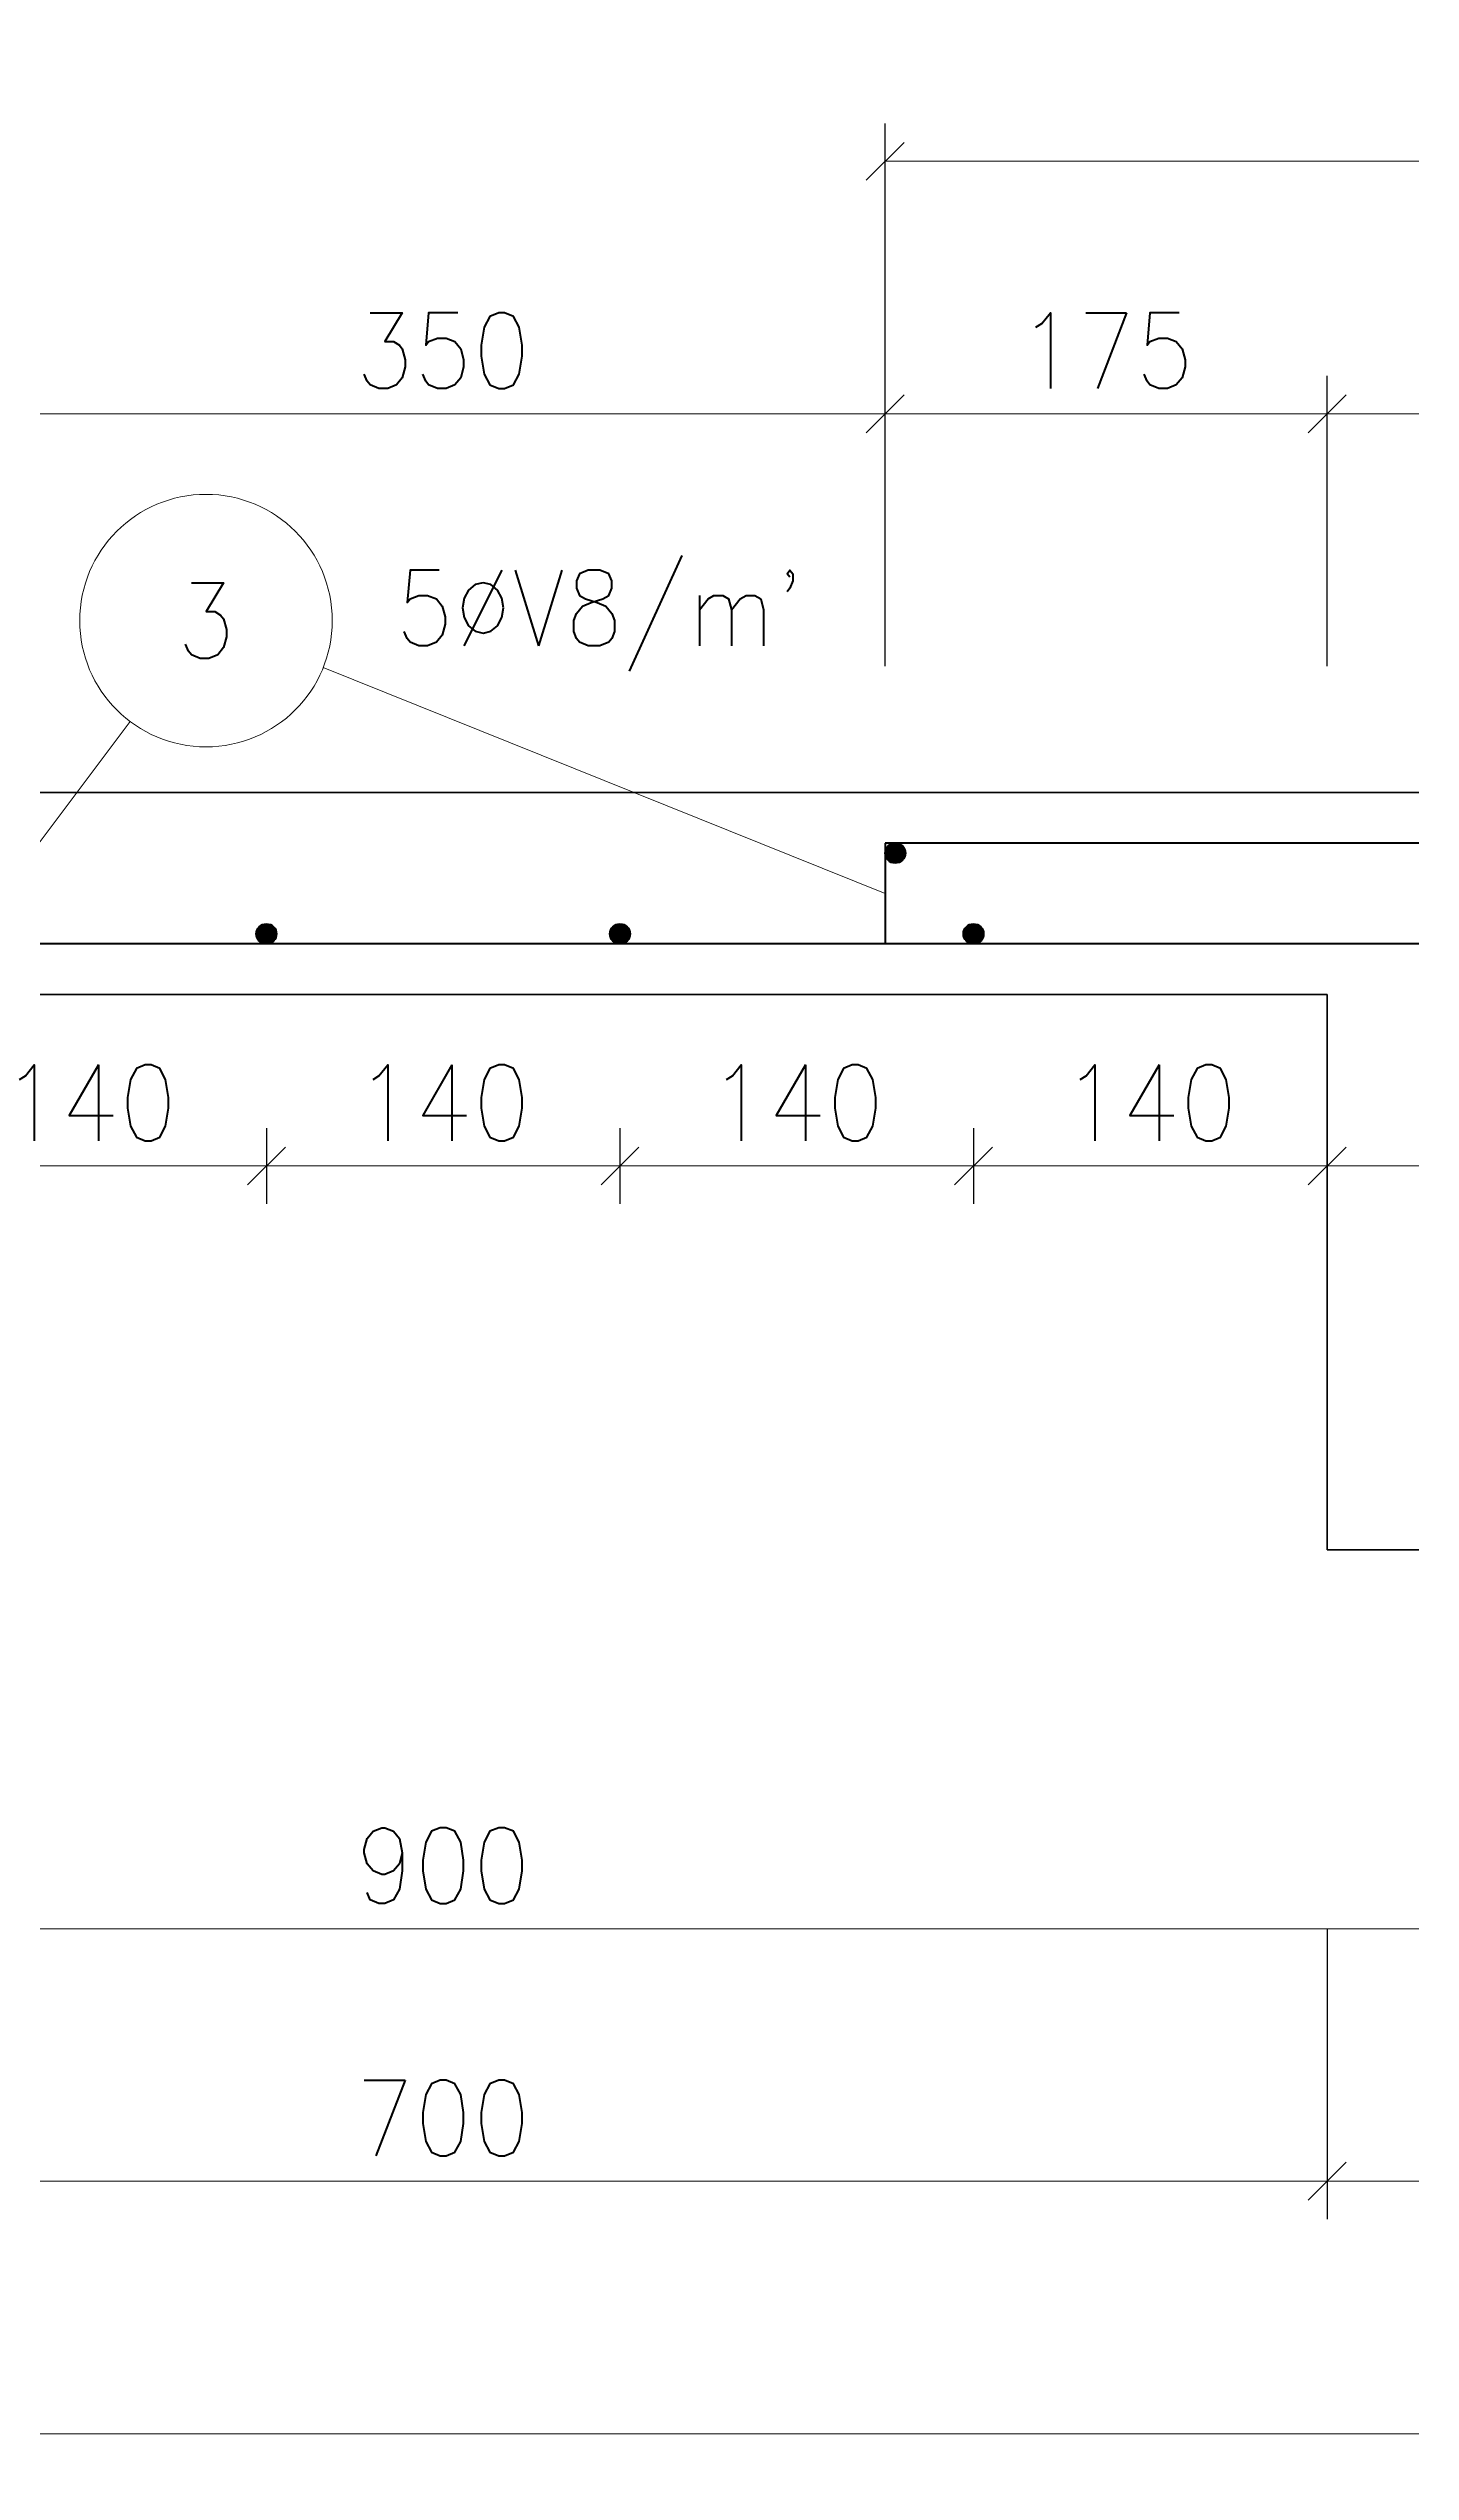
# Model space of a CAD drawing. Header units: millimetres. Extents: x 21380 to 27339, y 19466 to 22366.
# Drawn here: x 22868 to 23407, y 21406 to 22366 of the extents above; entities that cross this region are included whole.
import ezdxf

# ---------------------------------------------------------------- set-up
doc = ezdxf.new("R2010")
doc.units = ezdxf.units.MM
doc.layers.get('Defpoints').update_dxf_attribs({"color": 254})
for name, color, linetype, lineweight in [('0.18', 51, 'Continuous', 18), ('0.25', 7, 'Continuous', 25), ('0.35', 6, 'Continuous', 35), ('0.7', 30, 'Continuous', 70), ('Dimensions', 7, 'Continuous', 25)]:
    doc.layers.add(name, color=color, linetype=linetype, lineweight=lineweight)
doc.styles.add('MyTextStyle', font='romans.shx', dxfattribs={"width": 0.9})
doc.dimstyles.new('Annotative SK ext', dxfattribs={"dimscale": 0, "dimtxt": 3, "dimasz": 1.5, "dimexe": 1.5, "dimexo": 5, "dimgap": 1, "dimtad": 1, "dimdec": 0, "dimlfac": -1, "dimrnd": 5, "dimzin": 0, "dimtxsty": 'MyTextStyle', "dimblk": 'OBLIQUE', "dimcen": 1.5, "dimadec": 0, "dimazin": 0, "dimtfac": 1, "dimtdec": 0, "dimtofl": 0, "dimtmove": 0, "dimatfit": 3, "dimldrblk": 'NONE', "dimfxl": 10, "dimfxlon": 1, "dimtfillclr": 1, "dimtolj": 1, "dimtzin": 0, "dimlwd": 18, "dimarcsym": 0})
doc.dimstyles.new('Annotative SK int', dxfattribs={"dimscale": 0, "dimtxt": 3, "dimasz": 1.5, "dimexe": 1.5, "dimexo": 0, "dimgap": 1, "dimtad": 1, "dimdec": 0, "dimlfac": -1, "dimrnd": 5, "dimzin": 0, "dimtxsty": 'MyTextStyle', "dimblk": 'OBLIQUE', "dimcen": 1.5, "dimdle": 1.5, "dimadec": 0, "dimazin": 0, "dimtfac": 1, "dimtdec": 0, "dimtofl": 0, "dimtmove": 0, "dimatfit": 3, "dimldrblk": 'NONE', "dimfxl": 1.5, "dimfxlon": 1, "dimtolj": 1, "dimtzin": 0, "dimlwd": 18, "dimarcsym": 0})

# ---------------------------------------------------------------- blocks, each defined once
blk = doc.blocks.new('_Oblique')
at = {"color": 0, "linetype": 'ByBlock', "lineweight": -2}
blk.add_line((-0.5, -0.5), (0.5, 0.5), dxfattribs=at)
blk = doc.blocks.new('*D4')
at = {"layer": 'Defpoints', "color": 0, "transparency": 16777216}
for p in [(22574.35, 21771.33), (23474.35, 21771.33), (23474.35, 21621.33)]:
    blk.add_point(p, dxfattribs=at)
at = {"layer": 'Dimensions', "color": 0, "lineweight": -2, "transparency": 16777216}
for p, q in [((22574.35, 21721.33), (22574.35, 21606.33)), ((23474.35, 21721.33), (23474.35, 21606.33))]:
    blk.add_line(p, q, dxfattribs=at)
at = {"layer": 'Dimensions', "color": 0, "lineweight": 18, "transparency": 16777216}
blk.add_line((22574.35, 21621.33), (23474.35, 21621.33), dxfattribs=at)
at = {"layer": 'Dimensions', "color": 0, "lineweight": 18, "transparency": 16777216, "xscale": 15, "yscale": 15, "zscale": 15, "rotation": 180}
blk.add_blockref('_Oblique', (22574.35, 21621.33), dxfattribs=at)
at = {"layer": 'Dimensions', "color": 0, "lineweight": 18, "transparency": 16777216, "xscale": 15, "yscale": 15, "zscale": 15}
blk.add_blockref('_Oblique', (23474.35, 21621.33), dxfattribs=at)
at = {"layer": 'Dimensions', "color": 0, "transparency": 16777216, "insert": (23024.35, 21646.33), "char_height": 30, "attachment_point": 5, "style": 'MyTextStyle'}
blk.add_mtext('\\A1;900', dxfattribs=at)
blk = doc.blocks.new('_None')
blk = doc.blocks.new('*D13')
at = {"layer": 'Defpoints', "color": 0, "transparency": 16777216}
for p in [(22674.35, 21771.33), (23374.35, 21771.33), (23374.35, 21521.33)]:
    blk.add_point(p, dxfattribs=at)
at = {"layer": 'Dimensions', "color": 0, "lineweight": -2, "transparency": 16777216}
for p, q in [((22674.35, 21621.33), (22674.35, 21506.33)), ((23374.35, 21621.33), (23374.35, 21506.33))]:
    blk.add_line(p, q, dxfattribs=at)
at = {"layer": 'Dimensions', "color": 0, "lineweight": 18, "transparency": 16777216}
blk.add_line((22674.35, 21521.33), (23374.35, 21521.33), dxfattribs=at)
at = {"layer": 'Dimensions', "color": 0, "lineweight": 18, "transparency": 16777216, "xscale": 15, "yscale": 15, "zscale": 15, "rotation": 180}
blk.add_blockref('_Oblique', (22674.35, 21521.33), dxfattribs=at)
at = {"layer": 'Dimensions', "color": 0, "lineweight": 18, "transparency": 16777216, "xscale": 15, "yscale": 15, "zscale": 15}
blk.add_blockref('_Oblique', (23374.35, 21521.33), dxfattribs=at)
at = {"layer": 'Dimensions', "color": 0, "transparency": 16777216, "insert": (23024.35, 21546.33), "char_height": 30, "attachment_point": 5, "style": 'MyTextStyle'}
blk.add_mtext('\\A1;700', dxfattribs=at)
blk = doc.blocks.new('*D14')
at = {"layer": 'Defpoints', "color": 0, "transparency": 16777216}
for p in [(23374.35, 21771.33), (23574.35, 21771.33), (23574.35, 21521.33)]:
    blk.add_point(p, dxfattribs=at)
at = {"layer": 'Dimensions', "color": 0, "lineweight": -2, "transparency": 16777216}
for p, q in [((23374.35, 21621.33), (23374.35, 21506.33)), ((23574.35, 21621.33), (23574.35, 21506.33))]:
    blk.add_line(p, q, dxfattribs=at)
at = {"layer": 'Dimensions', "color": 0, "lineweight": 18, "transparency": 16777216}
blk.add_line((23374.35, 21521.33), (23574.35, 21521.33), dxfattribs=at)
at = {"layer": 'Dimensions', "color": 0, "lineweight": 18, "transparency": 16777216, "xscale": 15, "yscale": 15, "zscale": 15, "rotation": 180}
blk.add_blockref('_Oblique', (23374.35, 21521.33), dxfattribs=at)
at = {"layer": 'Dimensions', "color": 0, "lineweight": 18, "transparency": 16777216, "xscale": 15, "yscale": 15, "zscale": 15}
blk.add_blockref('_Oblique', (23574.35, 21521.33), dxfattribs=at)
at = {"layer": 'Dimensions', "color": 0, "transparency": 16777216, "insert": (23474.35, 21546.33), "char_height": 30, "attachment_point": 5, "style": 'MyTextStyle'}
blk.add_mtext('\\A1;200', dxfattribs=at)
blk = doc.blocks.new('*D23')
at = {"layer": 'Defpoints', "color": 0, "transparency": 16777216}
for p in [(21574.35, 21771.33), (27174.35, 21771.33), (27174.35, 21421.33)]:
    blk.add_point(p, dxfattribs=at)
at = {"layer": 'Dimensions', "color": 0, "lineweight": -2, "transparency": 16777216}
for p, q in [((21574.35, 21521.33), (21574.35, 21406.33)), ((27174.35, 21521.33), (27174.35, 21406.33))]:
    blk.add_line(p, q, dxfattribs=at)
at = {"layer": 'Dimensions', "color": 0, "lineweight": 18, "transparency": 16777216}
blk.add_line((21574.35, 21421.33), (27174.35, 21421.33), dxfattribs=at)
at = {"layer": 'Dimensions', "color": 0, "lineweight": 18, "transparency": 16777216, "xscale": 15, "yscale": 15, "zscale": 15, "rotation": 180}
blk.add_blockref('_Oblique', (21574.35, 21421.33), dxfattribs=at)
at = {"layer": 'Dimensions', "color": 0, "lineweight": 18, "transparency": 16777216, "xscale": 15, "yscale": 15, "zscale": 15}
blk.add_blockref('_Oblique', (27174.35, 21421.33), dxfattribs=at)
at = {"layer": 'Dimensions', "color": 0, "transparency": 16777216, "insert": (24374.35, 21446.33), "char_height": 30, "attachment_point": 5, "style": 'MyTextStyle'}
blk.add_mtext('\\A1;5600', dxfattribs=at)
blk = doc.blocks.new('*D39')
at = {"layer": 'Defpoints', "color": 0, "transparency": 16777216}
for p in [(22814.35, 22011.33), (22954.35, 22011.33), (22954.35, 21923.42)]:
    blk.add_point(p, dxfattribs=at)
at = {"layer": 'Dimensions', "color": 0, "lineweight": -2, "transparency": 16777216}
for p, q in [((22814.35, 21938.42), (22814.35, 21908.42)), ((22954.35, 21938.42), (22954.35, 21908.42))]:
    blk.add_line(p, q, dxfattribs=at)
at = {"layer": 'Dimensions', "color": 0, "lineweight": 18, "transparency": 16777216}
blk.add_line((22799.35, 21923.42), (22969.35, 21923.42), dxfattribs=at)
at = {"layer": 'Dimensions', "color": 0, "lineweight": 18, "transparency": 16777216, "xscale": 15, "yscale": 15, "zscale": 15, "rotation": 180}
blk.add_blockref('_Oblique', (22814.35, 21923.42), dxfattribs=at)
at = {"layer": 'Dimensions', "color": 0, "lineweight": 18, "transparency": 16777216, "xscale": 15, "yscale": 15, "zscale": 15}
blk.add_blockref('_Oblique', (22954.35, 21923.42), dxfattribs=at)
at = {"layer": 'Dimensions', "color": 0, "transparency": 16777216, "insert": (22884.35, 21948.42), "char_height": 30, "attachment_point": 5, "style": 'MyTextStyle', "bg_fill": 3, "box_fill_scale": 1.1, "bg_fill_color": 256, "bg_fill_true_color": 13158600, "bg_fill_transparency": 0}
blk.add_mtext('\\A1;140', dxfattribs=at)
blk = doc.blocks.new('*D40')
at = {"layer": 'Defpoints', "color": 0, "transparency": 16777216}
for p in [(22954.35, 22011.33), (23094.35, 22011.33), (23094.35, 21923.42)]:
    blk.add_point(p, dxfattribs=at)
at = {"layer": 'Dimensions', "color": 0, "lineweight": -2, "transparency": 16777216}
for p, q in [((22954.35, 21938.42), (22954.35, 21908.42)), ((23094.35, 21938.42), (23094.35, 21908.42))]:
    blk.add_line(p, q, dxfattribs=at)
at = {"layer": 'Dimensions', "color": 0, "lineweight": 18, "transparency": 16777216}
blk.add_line((22939.35, 21923.42), (23109.35, 21923.42), dxfattribs=at)
at = {"layer": 'Dimensions', "color": 0, "lineweight": 18, "transparency": 16777216, "xscale": 15, "yscale": 15, "zscale": 15, "rotation": 180}
blk.add_blockref('_Oblique', (22954.35, 21923.42), dxfattribs=at)
at = {"layer": 'Dimensions', "color": 0, "lineweight": 18, "transparency": 16777216, "xscale": 15, "yscale": 15, "zscale": 15}
blk.add_blockref('_Oblique', (23094.35, 21923.42), dxfattribs=at)
at = {"layer": 'Dimensions', "color": 0, "transparency": 16777216, "insert": (23024.35, 21948.42), "char_height": 30, "attachment_point": 5, "style": 'MyTextStyle'}
blk.add_mtext('\\A1;140', dxfattribs=at)
blk = doc.blocks.new('*D41')
at = {"layer": 'Defpoints', "color": 0, "transparency": 16777216}
for p in [(23094.35, 22011.33), (23234.35, 22011.33), (23234.35, 21923.42)]:
    blk.add_point(p, dxfattribs=at)
at = {"layer": 'Dimensions', "color": 0, "lineweight": -2, "transparency": 16777216}
for p, q in [((23094.35, 21938.42), (23094.35, 21908.42)), ((23234.35, 21938.42), (23234.35, 21908.42))]:
    blk.add_line(p, q, dxfattribs=at)
at = {"layer": 'Dimensions', "color": 0, "lineweight": 18, "transparency": 16777216}
blk.add_line((23079.35, 21923.42), (23249.35, 21923.42), dxfattribs=at)
at = {"layer": 'Dimensions', "color": 0, "lineweight": 18, "transparency": 16777216, "xscale": 15, "yscale": 15, "zscale": 15, "rotation": 180}
blk.add_blockref('_Oblique', (23094.35, 21923.42), dxfattribs=at)
at = {"layer": 'Dimensions', "color": 0, "lineweight": 18, "transparency": 16777216, "xscale": 15, "yscale": 15, "zscale": 15}
blk.add_blockref('_Oblique', (23234.35, 21923.42), dxfattribs=at)
at = {"layer": 'Dimensions', "color": 0, "transparency": 16777216, "insert": (23164.35, 21948.42), "char_height": 30, "attachment_point": 5, "style": 'MyTextStyle'}
blk.add_mtext('\\A1;140', dxfattribs=at)
blk = doc.blocks.new('*D42')
at = {"layer": 'Defpoints', "color": 0, "transparency": 16777216}
for p in [(23234.35, 22011.33), (23374.35, 21991.33), (23374.35, 21923.42)]:
    blk.add_point(p, dxfattribs=at)
at = {"layer": 'Dimensions', "color": 0, "lineweight": -2, "transparency": 16777216}
for p, q in [((23234.35, 21938.42), (23234.35, 21908.42)), ((23374.35, 21938.42), (23374.35, 21908.42))]:
    blk.add_line(p, q, dxfattribs=at)
at = {"layer": 'Dimensions', "color": 0, "lineweight": 18, "transparency": 16777216}
blk.add_line((23219.35, 21923.42), (23389.35, 21923.42), dxfattribs=at)
at = {"layer": 'Dimensions', "color": 0, "lineweight": 18, "transparency": 16777216, "xscale": 15, "yscale": 15, "zscale": 15, "rotation": 180}
blk.add_blockref('_Oblique', (23234.35, 21923.42), dxfattribs=at)
at = {"layer": 'Dimensions', "color": 0, "lineweight": 18, "transparency": 16777216, "xscale": 15, "yscale": 15, "zscale": 15}
blk.add_blockref('_Oblique', (23374.35, 21923.42), dxfattribs=at)
at = {"layer": 'Dimensions', "color": 0, "transparency": 16777216, "insert": (23304.35, 21948.42), "char_height": 30, "attachment_point": 5, "style": 'MyTextStyle'}
blk.add_mtext('\\A1;140', dxfattribs=at)
blk = doc.blocks.new('*D43')
at = {"layer": 'Defpoints', "color": 0, "transparency": 16777216}
for p in [(23374.35, 21991.33), (23574.35, 21991.33), (23574.35, 21923.42)]:
    blk.add_point(p, dxfattribs=at)
at = {"layer": 'Dimensions', "color": 0, "lineweight": -2, "transparency": 16777216}
for p, q in [((23374.35, 21938.42), (23374.35, 21908.42)), ((23574.35, 21938.42), (23574.35, 21908.42))]:
    blk.add_line(p, q, dxfattribs=at)
at = {"layer": 'Dimensions', "color": 0, "lineweight": 18, "transparency": 16777216}
blk.add_line((23359.35, 21923.42), (23589.35, 21923.42), dxfattribs=at)
at = {"layer": 'Dimensions', "color": 0, "lineweight": 18, "transparency": 16777216, "xscale": 15, "yscale": 15, "zscale": 15, "rotation": 180}
blk.add_blockref('_Oblique', (23374.35, 21923.42), dxfattribs=at)
at = {"layer": 'Dimensions', "color": 0, "lineweight": 18, "transparency": 16777216, "xscale": 15, "yscale": 15, "zscale": 15}
blk.add_blockref('_Oblique', (23574.35, 21923.42), dxfattribs=at)
at = {"layer": 'Dimensions', "color": 0, "transparency": 16777216, "insert": (23474.35, 21948.42), "char_height": 30, "attachment_point": 5, "style": 'MyTextStyle'}
blk.add_mtext('\\A1;200', dxfattribs=at)
blk = doc.blocks.new('*D72')
at = {"layer": 'Defpoints', "color": 0, "transparency": 16777216}
for p in [(23374.35, 22221.33), (23199.35, 22051.33), (23374.35, 22051.33)]:
    blk.add_point(p, dxfattribs=at)
at = {"layer": 'Dimensions', "color": 0, "lineweight": -2, "transparency": 16777216}
for p, q in [((23199.35, 22121.33), (23199.35, 22236.33)), ((23374.35, 22121.33), (23374.35, 22236.33))]:
    blk.add_line(p, q, dxfattribs=at)
at = {"layer": 'Dimensions', "color": 0, "lineweight": 18, "transparency": 16777216}
blk.add_line((23199.35, 22221.33), (23374.35, 22221.33), dxfattribs=at)
at = {"layer": 'Dimensions', "color": 0, "lineweight": 18, "transparency": 16777216, "xscale": 15, "yscale": 15, "zscale": 15, "rotation": 180}
blk.add_blockref('_Oblique', (23199.35, 22221.33), dxfattribs=at)
at = {"layer": 'Dimensions', "color": 0, "lineweight": 18, "transparency": 16777216, "xscale": 15, "yscale": 15, "zscale": 15}
blk.add_blockref('_Oblique', (23374.35, 22221.33), dxfattribs=at)
at = {"layer": 'Dimensions', "color": 0, "transparency": 16777216, "insert": (23286.85, 22246.33), "char_height": 30, "attachment_point": 5, "style": 'MyTextStyle'}
blk.add_mtext('\\A1;175', dxfattribs=at)
blk = doc.blocks.new('*D73')
at = {"layer": 'Defpoints', "color": 0, "transparency": 16777216}
for p in [(23574.35, 22221.33), (23374.35, 22051.33), (23574.35, 21991.33)]:
    blk.add_point(p, dxfattribs=at)
at = {"layer": 'Dimensions', "color": 0, "lineweight": -2, "transparency": 16777216}
for p, q in [((23374.35, 22121.33), (23374.35, 22236.33)), ((23574.35, 22121.33), (23574.35, 22236.33))]:
    blk.add_line(p, q, dxfattribs=at)
at = {"layer": 'Dimensions', "color": 0, "lineweight": 18, "transparency": 16777216}
blk.add_line((23374.35, 22221.33), (23574.35, 22221.33), dxfattribs=at)
at = {"layer": 'Dimensions', "color": 0, "lineweight": 18, "transparency": 16777216, "xscale": 15, "yscale": 15, "zscale": 15, "rotation": 180}
blk.add_blockref('_Oblique', (23374.35, 22221.33), dxfattribs=at)
at = {"layer": 'Dimensions', "color": 0, "lineweight": 18, "transparency": 16777216, "xscale": 15, "yscale": 15, "zscale": 15}
blk.add_blockref('_Oblique', (23574.35, 22221.33), dxfattribs=at)
at = {"layer": 'Dimensions', "color": 0, "transparency": 16777216, "insert": (23474.35, 22246.33), "char_height": 30, "attachment_point": 5, "style": 'MyTextStyle'}
blk.add_mtext('\\A1;200', dxfattribs=at)
blk = doc.blocks.new('*D75')
at = {"layer": 'Defpoints', "color": 0, "transparency": 16777216}
for p in [(23749.35, 22321.33), (23199.35, 22051.33), (23749.35, 22051.33)]:
    blk.add_point(p, dxfattribs=at)
at = {"layer": 'Dimensions', "color": 0, "lineweight": -2, "transparency": 16777216}
for p, q in [((23199.35, 22221.33), (23199.35, 22336.33)), ((23749.35, 22221.33), (23749.35, 22336.33))]:
    blk.add_line(p, q, dxfattribs=at)
at = {"layer": 'Dimensions', "color": 0, "lineweight": 18, "transparency": 16777216}
blk.add_line((23199.35, 22321.33), (23749.35, 22321.33), dxfattribs=at)
at = {"layer": 'Dimensions', "color": 0, "lineweight": 18, "transparency": 16777216, "xscale": 15, "yscale": 15, "zscale": 15, "rotation": 180}
blk.add_blockref('_Oblique', (23199.35, 22321.33), dxfattribs=at)
at = {"layer": 'Dimensions', "color": 0, "lineweight": 18, "transparency": 16777216, "xscale": 15, "yscale": 15, "zscale": 15}
blk.add_blockref('_Oblique', (23749.35, 22321.33), dxfattribs=at)
at = {"layer": 'Dimensions', "color": 0, "transparency": 16777216, "insert": (23474.35, 22346.33), "char_height": 30, "attachment_point": 5, "style": 'MyTextStyle'}
blk.add_mtext('\\A1;550', dxfattribs=at)
blk = doc.blocks.new('*D93')
at = {"layer": 'Defpoints', "color": 0, "transparency": 16777216}
for p in [(23199.35, 22221.33), (22849.35, 22051.33), (23199.35, 22051.33)]:
    blk.add_point(p, dxfattribs=at)
at = {"layer": 'Dimensions', "color": 0, "lineweight": -2, "transparency": 16777216}
for p, q in [((22849.35, 22121.33), (22849.35, 22236.33)), ((23199.35, 22121.33), (23199.35, 22236.33))]:
    blk.add_line(p, q, dxfattribs=at)
at = {"layer": 'Dimensions', "color": 0, "lineweight": 18, "transparency": 16777216}
blk.add_line((22849.35, 22221.33), (23199.35, 22221.33), dxfattribs=at)
at = {"layer": 'Dimensions', "color": 0, "lineweight": 18, "transparency": 16777216, "xscale": 15, "yscale": 15, "zscale": 15, "rotation": 180}
blk.add_blockref('_Oblique', (22849.35, 22221.33), dxfattribs=at)
at = {"layer": 'Dimensions', "color": 0, "lineweight": 18, "transparency": 16777216, "xscale": 15, "yscale": 15, "zscale": 15}
blk.add_blockref('_Oblique', (23199.35, 22221.33), dxfattribs=at)
at = {"layer": 'Dimensions', "color": 0, "transparency": 16777216, "insert": (23024.35, 22246.33), "char_height": 30, "attachment_point": 5, "style": 'MyTextStyle'}
blk.add_mtext('\\A1;350', dxfattribs=at)
blk = doc.blocks.new('*D97')
at = {"layer": 'Defpoints', "color": 0, "transparency": 16777216}
for p in [(22637.39, 22011.33), (23374.35, 22011.33), (23374.35, 21991.33)]:
    blk.add_point(p, dxfattribs=at)
at = {"layer": 'Dimensions', "color": 0, "lineweight": 18, "transparency": 16777216}
for p, q in [((22637.39, 21976.33), (22637.39, 22026.33)), ((22637.39, 22001.33), (22733.2, 21894.75)), ((22733.2, 21894.75), (22733.2, 21831.04))]:
    blk.add_line(p, q, dxfattribs=at)
at = {"layer": 'Dimensions', "color": 0, "lineweight": -2, "transparency": 16777216}
for p, q in [((22652.39, 22011.33), (22622.39, 22011.33)), ((22652.39, 21991.33), (22622.39, 21991.33))]:
    blk.add_line(p, q, dxfattribs=at)
at = {"layer": 'Dimensions', "color": 0, "lineweight": 18, "transparency": 16777216, "xscale": 15, "yscale": 15, "zscale": 15}
for p, rotation in [((22637.39, 22011.33), 90), ((22637.39, 21991.33), 270)]:
    blk.add_blockref('_Oblique', p, dxfattribs=dict(at, rotation=rotation))
at = {"layer": 'Dimensions', "color": 0, "transparency": 16777216, "insert": (22708.2, 21862.89), "char_height": 30, "attachment_point": 5, "rotation": 90, "style": 'MyTextStyle'}
blk.add_mtext('\\A1;20', dxfattribs=at)
blk = doc.blocks.new('*D98')
at = {"layer": 'Defpoints', "color": 0, "transparency": 16777216}
for p in [(22299.35, 22051.33), (22637.39, 22051.33), (23374.35, 22011.33)]:
    blk.add_point(p, dxfattribs=at)
at = {"layer": 'Dimensions', "color": 0, "lineweight": 18, "transparency": 16777216}
blk.add_line((22637.39, 21996.33), (22637.39, 22066.33), dxfattribs=at)
at = {"layer": 'Dimensions', "color": 0, "lineweight": -2, "transparency": 16777216}
for p, q in [((22622.39, 22051.33), (22652.39, 22051.33)), ((22652.39, 22011.33), (22622.39, 22011.33))]:
    blk.add_line(p, q, dxfattribs=at)
at = {"layer": 'Dimensions', "color": 0, "lineweight": 18, "transparency": 16777216, "xscale": 15, "yscale": 15, "zscale": 15}
for p, rotation in [((22637.39, 22051.33), 90), ((22637.39, 22011.33), 270)]:
    blk.add_blockref('_Oblique', p, dxfattribs=dict(at, rotation=rotation))
at = {"layer": 'Dimensions', "color": 0, "transparency": 16777216, "insert": (22601.15, 22031.33), "char_height": 30, "attachment_point": 5, "rotation": 90, "style": 'MyTextStyle', "bg_fill": 3, "box_fill_scale": 1.1, "bg_fill_color": 256, "bg_fill_true_color": 13158600, "bg_fill_transparency": 0}
blk.add_mtext('\\A1;40', dxfattribs=at)

msp = doc.modelspace()

# ---------------------------------------------------------------- hatches: boundary and pattern name
at = {"layer": '0.7'}
h = msp.add_hatch(color=256, dxfattribs=at)
h.dxf.hatch_style = 1
h.paths.add_polyline_path([(23207.35, 22047.33, 1), (23199.35, 22047.33, 1)])
h = msp.add_hatch(color=256, dxfattribs=at)
h.dxf.hatch_style = 1
h.paths.add_polyline_path([(22958.35, 22015.33, 1), (22950.35, 22015.33, 1)])
h = msp.add_hatch(color=256, dxfattribs=at)
h.dxf.hatch_style = 1
h.paths.add_polyline_path([(23098.35, 22015.33, 1), (23090.35, 22015.33, 1)])
h = msp.add_hatch(color=256, dxfattribs=at)
h.dxf.hatch_style = 1
h.paths.add_polyline_path([(23238.35, 22015.33, 1), (23230.35, 22015.33, 1)])

# ---------------------------------------------------------------- linework, layer by layer
at = {"layer": '0.18'}
msp.add_circle((22930.43, 22139.42), 50, dxfattribs=at)
at = {"layer": '0.35'}
for p, q in [((21574.35, 22071.33), (27174.35, 22071.33)), ((22674.35, 21991.33), (23374.35, 21991.33)), ((23374.35, 21991.33), (23374.35, 21771.33)), ((23374.35, 21771.33), (23574.35, 21771.33))]:
    msp.add_line(p, q, dxfattribs=at)
at = {"layer": '0.7'}
for p, q in [((23749.35, 22051.33), (23199.35, 22051.33)), ((23199.35, 22051.33), (23199.35, 22011.33)), ((27024.35, 22011.33), (21724.35, 22011.33))]:
    msp.add_line(p, q, dxfattribs=at)
for centre in [(23203.35, 22047.33), (22954.35, 22015.33), (23094.35, 22015.33), (23234.35, 22015.33)]:
    msp.add_circle(centre, 4, dxfattribs=at)

# ---------------------------------------------------------------- texts
at = {"layer": '0.25', "char_height": 30, "style": 'MyTextStyle'}
for s, width, insert, attachment_point in [("5%%CV8/m'", 1091.6671, (23005.43, 22139.42), 4), ('3', 50, (22930.43, 22139.42), 5)]:
    msp.add_mtext_dynamic_manual_height_columns(s, width=width, gutter_width=500, heights=[0], dxfattribs=dict(at, insert=insert, attachment_point=attachment_point))

# ---------------------------------------------------------------- dimensions: what is measured, and where the dimension line sits
at = {"layer": 'Dimensions'}
for base, p1, p2, dimstyle, picture, middle in [((23749.35, 22321.33), (23199.35, 22051.33), (23749.35, 22051.33), 'Annotative SK ext', '*D75', (23474.35, 22346.33)), ((23199.35, 22221.33), (22849.35, 22051.33), (23199.35, 22051.33), 'Annotative SK ext', '*D93', (23024.35, 22246.33)), ((23374.35, 22221.33), (23199.35, 22051.33), (23374.35, 22051.33), 'Annotative SK ext', '*D72', (23286.85, 22246.33)), ((23574.35, 22221.33), (23374.35, 22051.33), (23574.35, 21991.33), 'Annotative SK ext', '*D73', (23474.35, 22246.33)), ((23094.35, 21923.42), (22954.35, 22011.33), (23094.35, 22011.33), 'Annotative SK int', '*D40', (23024.35, 21948.42)), ((23234.35, 21923.42), (23094.35, 22011.33), (23234.35, 22011.33), 'Annotative SK int', '*D41', (23164.35, 21948.42)), ((23374.35, 21923.42), (23234.35, 22011.33), (23374.35, 21991.33), 'Annotative SK int', '*D42', (23304.35, 21948.42)), ((23574.35, 21923.42), (23374.35, 21991.33), (23574.35, 21991.33), 'Annotative SK int', '*D43', (23474.35, 21948.42)), ((27174.35, 21421.33), (21574.35, 21771.33), (27174.35, 21771.33), 'Annotative SK ext', '*D23', (24374.35, 21446.33)), ((23474.35, 21621.33), (22574.35, 21771.33), (23474.35, 21771.33), 'Annotative SK ext', '*D4', (23024.35, 21646.33)), ((23374.35, 21521.33), (22674.35, 21771.33), (23374.35, 21771.33), 'Annotative SK ext', '*D13', (23024.35, 21546.33)), ((23574.35, 21521.33), (23374.35, 21771.33), (23574.35, 21771.33), 'Annotative SK ext', '*D14', (23474.35, 21546.33))]:
    dim = msp.add_linear_dim(base=base, p1=p1, p2=p2, dimstyle=dimstyle, dxfattribs=at)
    dim.commit()
    dim.dimension.update_dxf_attribs({"geometry": picture, "text_midpoint": middle})
dim = msp.add_linear_dim(base=(22637.39, 22011.33), p1=(23374.35, 21991.33), p2=(23374.35, 22011.33), angle=90, dimstyle='Annotative SK int', override={"dimtmove": 1}, dxfattribs=at)
dim.commit()
dim.dimension.update_dxf_attribs({"geometry": '*D97', "text_midpoint": (22733.2, 21884.75), "dimtype": 160})

# ---------------------------------------------------------------- next in the draw order: dimensions: what is measured, and where the dimension line sits
dim = msp.add_linear_dim(base=(22637.39, 22051.33), p1=(23374.35, 22011.33), p2=(22299.35, 22051.33), angle=90, dimstyle='Annotative SK int', override={"dimtmove": 2, "dimtfill": 1}, dxfattribs=at)
dim.commit()
dim.dimension.update_dxf_attribs({"geometry": '*D98', "text_midpoint": (22601.15, 22031.33), "dimtype": 160})

# ---------------------------------------------------------------- next in the draw order: linework, layer by layer
at = {"layer": '0.18'}
for p, q in [((22976.82, 22120.78), (23199.35, 22031.33)), ((22849.35, 22031.33), (22900.43, 22099.43))]:
    msp.add_line(p, q, dxfattribs=at)

# ---------------------------------------------------------------- next in the draw order: dimensions: what is measured, and where the dimension line sits
at = {"layer": 'Dimensions'}
dim = msp.add_linear_dim(base=(22954.35, 21923.42), p1=(22814.35, 22011.33), p2=(22954.35, 22011.33), dimstyle='Annotative SK int', override={"dimtfill": 1}, dxfattribs=at)
dim.commit()
dim.dimension.update_dxf_attribs({"geometry": '*D39', "text_midpoint": (22884.35, 21948.42)})

doc.saveas('drawing.dxf')
